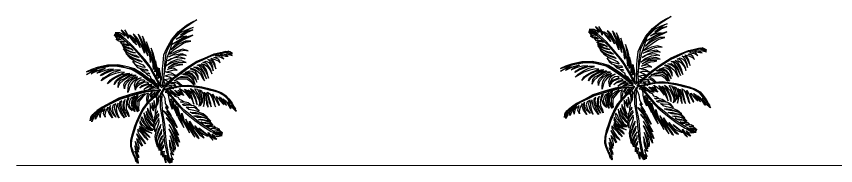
# Model space of a CAD drawing. Header units: millimetres. Extents: x 2508 to 2607, y 837 to 997.
# Drawn here: x 2508.3 to 2527.96, y 895.67 to 899.25 of the extents above; entities that cross this region are included whole.
import ezdxf

# ---------------------------------------------------------------- set-up
doc = ezdxf.new("R2010")
doc.units = ezdxf.units.MM
doc.layers.add('pergolas', color=24, linetype='Continuous')

# ---------------------------------------------------------------- blocks, each defined once
blk = doc.blocks.new('A-19')
at = {"color": 1}
for points in [[(0.0015, 0.0278), (-0.0009, 0.1149), (0.0033, 0.1653), (0.003, 0.2253), (0.0087, 0.2883), (0.0156, 0.3399), (0.0192, 0.3846), (0.0468, 0.4471), (0.0704, 0.4926), (0.1082, 0.5631), (0.1877, 0.6544), (0.2856, 0.7318), (0.3487, 0.7691), (0.4059, 0.796), (0.3228, 0.7418), (0.2623, 0.6993), (0.2272, 0.6687), (0.1717, 0.6222), (0.131, 0.5739), (0.1002, 0.5207), (0.071, 0.4617), (0.0431, 0.4023), (0.0344, 0.3455), (0.0252, 0.267), (0.0228, 0.1992), (0.0162, 0.1014), (0.02, 0.0183), (0.0015, 0.0278), (0.0015, 0.0278)], [(-0.1021, 0.179), (-0.1281, 0.2227), (-0.1634, 0.277), (-0.2052, 0.3315), (-0.2743, 0.4096), (-0.3519, 0.4967), (-0.4346, 0.5717), (-0.4961, 0.6061), (-0.531, 0.6187), (-0.4825, 0.5889), (-0.4372, 0.5543), (-0.3767, 0.499), (-0.3316, 0.4536), (-0.2943, 0.4131), (-0.2566, 0.3674), (-0.2163, 0.3208), (-0.1795, 0.2769), (-0.1474, 0.2318), (-0.0676, 0.0899), (-0.0385, 0.0327), (-0.0096, 0.0011), (0.0086, 0.0172), (-0.01, 0.0224), (-0.0268, 0.0489), (-0.055, 0.0905), (-0.0668, 0.1225), (-0.1021, 0.179), (-0.1021, 0.179)], [(0.0257, 0.022), (0.0889, 0.0841), (0.1807, 0.1586), (0.2771, 0.2277), (0.4069, 0.3105), (0.5049, 0.3513), (0.6099, 0.3954), (0.6794, 0.4121), (0.7275, 0.4219), (0.7794, 0.4281), (0.7229, 0.4089), (0.6345, 0.3888), (0.5741, 0.371), (0.4729, 0.3233), (0.4026, 0.2923), (0.3058, 0.2284), (0.2364, 0.1795), (0.1359, 0.1031), (0.0776, 0.0465), (0.0202, -0.0096), (0.0257, 0.022), (0.0257, 0.022)], [(-0.039, 0.0087), (-0.1047, 0.0659), (-0.1462, 0.0947), (-0.1923, 0.1332), (-0.2446, 0.1688), (-0.2897, 0.1959), (-0.3265, 0.2216), (-0.3913, 0.2404), (-0.4424, 0.2508), (-0.5199, 0.2669), (-0.6418, 0.2632), (-0.763, 0.2372), (-0.8318, 0.2123), (-0.8899, 0.1849), (-0.7944, 0.2149), (-0.723, 0.2346), (-0.6771, 0.2422), (-0.6059, 0.2554), (-0.5428, 0.2561), (-0.4821, 0.246), (-0.4181, 0.2311), (-0.3545, 0.2148), (-0.3051, 0.1854), (-0.2396, 0.1421), (-0.1848, 0.1013), (-0.1052, 0.0442), (-0.0434, -0.0116), (-0.039, 0.0087), (-0.039, 0.0087)], [(0.0228, -0.0288), (0.0033, -0.0157), (0.0551, -0.0089), (0.1244, 0.0065), (0.2228, 0.0249), (0.3021, 0.0316), (0.3811, 0.022), (0.4649, 0.0086), (0.5278, -0.0063), (0.6172, -0.0289), (0.6912, -0.0563), (0.7454, -0.0904), (0.7812, -0.1299), (0.8181, -0.1804), (0.8391, -0.22), (0.8047, -0.1829), (0.7723, -0.1377), (0.7432, -0.1054), (0.7103, -0.0835), (0.6604, -0.0582), (0.6056, -0.0417), (0.5695, -0.0332), (0.4813, -0.0087), (0.4357, -0.0015), (0.3728, 0.0078), (0.3107, 0.014), (0.2496, 0.0129), (0.1922, 0.006), (0.1373, -0.005), (0.0714, -0.0205), (0.0228, -0.0288), (0.0228, -0.0288)], [(-0.046, -0.0129), (-0.1337, -0.023), (-0.2487, -0.0461), (-0.3646, -0.076), (-0.5106, -0.1245), (-0.6036, -0.1737), (-0.7053, -0.227), (-0.7619, -0.2688), (-0.7997, -0.3006), (-0.8383, -0.3371), (-0.7871, -0.3043), (-0.715, -0.2499), (-0.6637, -0.2149), (-0.5616, -0.1668), (-0.4939, -0.1327), (-0.383, -0.0987), (-0.3015, -0.0753), (-0.1777, -0.0459), (-0.0979, -0.0373), (-0.0172, -0.0283), (-0.046, -0.0129), (-0.046, -0.0129)], [(-0.0307, -0.0454), (-0.031, -0.0219), (-0.065, -0.0616), (-0.1153, -0.1122), (-0.1835, -0.1842), (-0.2337, -0.2465), (-0.2684, -0.3188), (-0.3028, -0.3964), (-0.3251, -0.4563), (-0.3545, -0.5444), (-0.3711, -0.621), (-0.373, -0.6854), (-0.3594, -0.737), (-0.3367, -0.7941), (-0.3155, -0.8346), (-0.3278, -0.7856), (-0.3471, -0.7334), (-0.3592, -0.6918), (-0.3596, -0.6522), (-0.3535, -0.5966), (-0.3375, -0.5418), (-0.3249, -0.5068), (-0.2973, -0.4196), (-0.278, -0.3761), (-0.2523, -0.3188), (-0.2236, -0.2633), (-0.1894, -0.2128), (-0.1519, -0.1692), (-0.1126, -0.1292), (-0.0628, -0.0821), (-0.0307, -0.0454), (-0.0307, -0.0454)], [(-0.0028, -0.2605), (0.0014, -0.2985), (0.0162, -0.3616), (0.0266, -0.4295), (0.0353, -0.5335), (0.0445, -0.6497), (0.0595, -0.7294), (0.0693, -0.7819), (0.0883, -0.8559), (0.0517, -0.7553), (0.0462, -0.7137), (0.0354, -0.672), (0.0274, -0.6052), (0.0241, -0.5503), (0.0171, -0.4915), (0.0113, -0.4302), (0.0054, -0.3741), (-0.0054, -0.3189), (-0.0203, -0.2339), (-0.0191, -0.172), (-0.018, -0.1205), (-0.0191, -0.0772), (0, -0.0344), (0.0126, -0.0348), (-0.0036, -0.0712), (-0.0051, -0.0999), (-0.0079, -0.1416), (-0.0049, -0.1874), (-0.0028, -0.2605), (-0.0028, -0.2605)], [(0.1719, -0.1914), (0.2051, -0.2286), (0.2508, -0.2747), (0.3021, -0.3203), (0.3839, -0.3847), (0.4779, -0.4558), (0.5726, -0.5131), (0.6394, -0.5354), (0.6761, -0.5412), (0.6229, -0.521), (0.5719, -0.4956), (0.502, -0.4526), (0.4492, -0.4165), (0.4049, -0.3838), (0.3599, -0.3468), (0.311, -0.3078), (0.2671, -0.2724), (0.2266, -0.2333), (0.1215, -0.109), (0.0813, -0.0588), (0.0478, -0.0327), (0.0328, -0.0533), (0.0514, -0.0541), (0.0737, -0.0764), (0.1084, -0.1125), (0.1269, -0.1411), (0.1719, -0.1914), (0.1719, -0.1914)]]:
    blk.add_lwpolyline(points, dxfattribs=at)
at = {"color": 8}
for points in [[(-0.0211, 0.0301), (-0.0218, 0.0771), (-0.0186, 0.1022), (-0.0223, 0.1672), (-0.0379, 0.2276), (-0.0352, 0.1557), (-0.0348, 0.1161), (-0.0467, 0.1072), (-0.0461, 0.156), (-0.0447, 0.1986), (-0.0474, 0.2317), (-0.0558, 0.204), (-0.0586, 0.1597), (-0.0627, 0.1341), (-0.0628, 0.1868), (-0.0611, 0.2381), (-0.0666, 0.2678), (-0.0798, 0.3164), (-0.0723, 0.2457), (-0.0767, 0.205), (-0.0863, 0.1843), (-0.0806, 0.2451), (-0.0851, 0.3117), (-0.0904, 0.3458), (-0.107, 0.4036), (-0.1304, 0.4646), (-0.1149, 0.3794), (-0.1021, 0.3134), (-0.0979, 0.2659), (-0.0981, 0.2389), (-0.1013, 0.2116), (-0.1067, 0.2618), (-0.1126, 0.3085), (-0.1236, 0.3592), (-0.1361, 0.4038), (-0.1541, 0.4534), (-0.1688, 0.4938), (-0.1848, 0.539), (-0.18, 0.5014), (-0.1664, 0.4498), (-0.1478, 0.3876), (-0.1344, 0.3433), (-0.133, 0.3128), (-0.1382, 0.2942), (-0.1427, 0.3448), (-0.148, 0.395), (-0.1696, 0.4407), (-0.1918, 0.4991), (-0.2085, 0.546), (-0.213, 0.5601), (-0.2333, 0.6032), (-0.226, 0.5647), (-0.2061, 0.4999), (-0.1919, 0.4539), (-0.1802, 0.4175), (-0.1703, 0.3737), (-0.1846, 0.4154), (-0.2002, 0.4553), (-0.2232, 0.5155), (-0.2488, 0.5744), (-0.2633, 0.6052), (-0.2815, 0.6278), (-0.2685, 0.5887), (-0.2437, 0.5294), (-0.2243, 0.4676), (-0.2095, 0.4295), (-0.2083, 0.4042), (-0.2321, 0.4661), (-0.2584, 0.5172), (-0.2834, 0.5634), (-0.3023, 0.5921), (-0.3223, 0.6139), (-0.3428, 0.6279), (-0.3223, 0.5956), (-0.297, 0.5602), (-0.2692, 0.5013), (-0.2589, 0.4728), (-0.2907, 0.5288), (-0.3131, 0.5602), (-0.3416, 0.5865), (-0.3772, 0.6117), (-0.3945, 0.6143), (-0.3659, 0.5879), (-0.3366, 0.5598), (-0.3197, 0.5355), (-0.3018, 0.5021), (-0.3285, 0.5314), (-0.3674, 0.5797), (-0.3989, 0.6122), (-0.416, 0.6439), (-0.4396, 0.6779), (-0.4201, 0.6366), (-0.4006, 0.5953), (-0.4006, 0.577), (-0.4159, 0.6095), (-0.4374, 0.6392), (-0.466, 0.6655), (-0.4823, 0.6728), (-0.4667, 0.6512), (-0.4467, 0.6316), (-0.4399, 0.6057), (-0.4647, 0.6285), (-0.497, 0.6423), (-0.5531, 0.6427), (-0.4891, 0.6256), (-0.4691, 0.606), (-0.4516, 0.5895), (-0.5213, 0.6254), (-0.5601, 0.6233), (-0.5398, 0.6145), (-0.4939, 0.5856), (-0.5307, 0.5952), (-0.5641, 0.616), (-0.5362, 0.584), (-0.506, 0.5724), (-0.4822, 0.5654), (-0.5197, 0.5606), (-0.5391, 0.5697), (-0.5109, 0.5486), (-0.4865, 0.5472), (-0.463, 0.5475), (-0.4442, 0.5349), (-0.4821, 0.531), (-0.4992, 0.5466), (-0.4768, 0.5152), (-0.435, 0.5156), (-0.4116, 0.5115), (-0.3886, 0.4901), (-0.415, 0.496), (-0.4389, 0.5008), (-0.4616, 0.517), (-0.4465, 0.4897), (-0.4068, 0.474), (-0.3831, 0.4669), (-0.3598, 0.4564), (-0.3398, 0.4368), (-0.3677, 0.4527), (-0.3933, 0.4567), (-0.4123, 0.4628), (-0.4368, 0.476), (-0.4591, 0.4891), (-0.4685, 0.4976), (-0.4385, 0.4612), (-0.4024, 0.4417), (-0.3809, 0.4303), (-0.3442, 0.4186), (-0.3122, 0.4079), (-0.3409, 0.4072), (-0.3695, 0.4153), (-0.4129, 0.4367), (-0.4373, 0.4543), (-0.4582, 0.4756), (-0.4337, 0.4398), (-0.4129, 0.4185), (-0.3855, 0.3991), (-0.3414, 0.3855), (-0.3098, 0.38), (-0.2713, 0.353), (-0.2942, 0.3583), (-0.3206, 0.3641), (-0.3508, 0.3757), (-0.3787, 0.3916), (-0.4075, 0.407), (-0.4361, 0.4333), (-0.4534, 0.4542), (-0.4228, 0.4052), (-0.3947, 0.3798), (-0.3478, 0.3534), (-0.2965, 0.3336), (-0.2624, 0.3228), (-0.2372, 0.3035), (-0.2726, 0.3126), (-0.3003, 0.321), (-0.3291, 0.3365), (-0.3669, 0.3552), (-0.4008, 0.3768), (-0.4216, 0.3982), (-0.384, 0.3525), (-0.3505, 0.3317), (-0.3158, 0.3083), (-0.265, 0.285), (-0.228, 0.268), (-0.2017, 0.2352), (-0.232, 0.2425), (-0.296, 0.2596), (-0.3102, 0.269), (-0.3318, 0.2922), (-0.344, 0.3112), (-0.3198, 0.2667), (-0.2904, 0.2386), (-0.2378, 0.2204), (-0.1991, 0.2182), (-0.1792, 0.2147), (-0.1635, 0.1974), (-0.1988, 0.1947), (-0.2513, 0.2172), (-0.2672, 0.228), (-0.2319, 0.192), (-0.1858, 0.1718), (-0.1597, 0.1734), (-0.1464, 0.1613), (-0.191, 0.1715), (-0.1663, 0.1487), (-0.1414, 0.1346), (-0.1334, 0.1062), (-0.1037, 0.089), (-0.0849, 0.0581), (-0.0599, 0.0462), (-0.0211, 0.0301), (-0.0211, 0.0301)], [(0.0203, 0.0539), (0.0636, 0.0603), (0.0947, 0.0535), (0.0553, 0.0779), (0.0256, 0.0951), (0.0702, 0.1054), (0.0999, 0.1087), (0.1309, 0.0953), (0.0837, 0.1225), (0.0539, 0.1332), (0.0397, 0.1405), (0.0753, 0.154), (0.1114, 0.1528), (0.1577, 0.1435), (0.1069, 0.169), (0.058, 0.1771), (0.0395, 0.1866), (0.0691, 0.1899), (0.134, 0.2097), (0.1704, 0.2054), (0.1764, 0.2018), (0.131, 0.2298), (0.0929, 0.2215), (0.061, 0.214), (0.1319, 0.2506), (0.1687, 0.2615), (0.2093, 0.2667), (0.2403, 0.2738), (0.1795, 0.2774), (0.1594, 0.2744), (0.1248, 0.2656), (0.0676, 0.2386), (0.137, 0.2853), (0.1843, 0.2969), (0.2357, 0.2996), (0.2795, 0.2955), (0.226, 0.3133), (0.1688, 0.3068), (0.1128, 0.2911), (0.0811, 0.2762), (0.0507, 0.2586), (0.1009, 0.3027), (0.1769, 0.3353), (0.2293, 0.3428), (0.2563, 0.3448), (0.2705, 0.3375), (0.2109, 0.3589), (0.1524, 0.3485), (0.1051, 0.337), (0.0659, 0.3152), (0.1382, 0.3558), (0.2128, 0.3845), (0.2551, 0.3862), (0.2797, 0.3773), (0.2353, 0.3984), (0.1663, 0.3873), (0.1258, 0.3822), (0.0788, 0.3632), (0.1458, 0.4013), (0.2156, 0.431), (0.2641, 0.4399), (0.3027, 0.4334), (0.2418, 0.4509), (0.1757, 0.4337), (0.1352, 0.4146), (0.0921, 0.3943), (0.0706, 0.3874), (0.132, 0.4442), (0.1824, 0.4788), (0.2477, 0.5203), (0.2767, 0.534), (0.334, 0.5471), (0.274, 0.5467), (0.2437, 0.5357), (0.1851, 0.5048), (0.1298, 0.4647), (0.1049, 0.4423), (0.1609, 0.5106), (0.2289, 0.5534), (0.357, 0.617), (0.2719, 0.5877), (0.22, 0.5632), (0.1653, 0.5309), (0.1148, 0.5103), (0.2334, 0.5803), (0.2892, 0.6034), (0.2595, 0.6001), (0.2127, 0.5877), (0.1644, 0.5692), (0.2894, 0.6486), (0.3566, 0.6771), (0.3041, 0.6631), (0.2156, 0.6181), (0.3288, 0.6995), (0.3608, 0.707), (0.2796, 0.6762), (0.2109, 0.6439), (0.1201, 0.5516), (0.0908, 0.4495), (0.0545, 0.3486), (0.0366, 0.252), (0.0253, 0.1939), (0.0132, 0.1215), (0.0203, 0.0539), (0.0203, 0.0539)], [(0.0395, 0.0156), (0.0812, 0.0116), (0.1332, -0.0144), (0.1064, 0.0128), (0.0785, 0.0287), (0.1082, 0.0319), (0.1364, 0.0291), (0.1693, 0.0027), (0.1504, 0.0335), (0.1398, 0.0447), (0.1081, 0.0502), (0.0978, 0.0539), (0.1166, 0.0596), (0.155, 0.0626), (0.1782, 0.052), (0.2083, 0.034), (0.2349, 0.0207), (0.2026, 0.0506), (0.1735, 0.0735), (0.1415, 0.0799), (0.1693, 0.0984), (0.2199, 0.1029), (0.2864, 0.1031), (0.3126, 0.0864), (0.3476, 0.0577), (0.3714, 0.0346), (0.3387, 0.0858), (0.3011, 0.1154), (0.262, 0.1206), (0.2171, 0.1155), (0.1726, 0.1096), (0.2201, 0.132), (0.2708, 0.1409), (0.3142, 0.1377), (0.3446, 0.1144), (0.3587, 0.0845), (0.3664, 0.0612), (0.3867, 0.0364), (0.3631, 0.107), (0.3295, 0.1395), (0.2972, 0.1533), (0.2467, 0.1532), (0.2303, 0.1605), (0.2745, 0.1717), (0.3144, 0.1668), (0.345, 0.1522), (0.3623, 0.1314), (0.3881, 0.0951), (0.4065, 0.0651), (0.3932, 0.1115), (0.3721, 0.1381), (0.3526, 0.1633), (0.3169, 0.1777), (0.269, 0.1787), (0.3199, 0.1985), (0.352, 0.1921), (0.3838, 0.1748), (0.3929, 0.1555), (0.4076, 0.1312), (0.4194, 0.0948), (0.4194, 0.1335), (0.4028, 0.1687), (0.3843, 0.1966), (0.3602, 0.2089), (0.3273, 0.217), (0.3402, 0.2285), (0.3778, 0.2172), (0.4163, 0.1902), (0.4475, 0.1629), (0.4707, 0.1136), (0.4943, 0.0818), (0.474, 0.141), (0.4571, 0.1836), (0.423, 0.2148), (0.3912, 0.2321), (0.3684, 0.2417), (0.408, 0.2421), (0.4512, 0.212), (0.4829, 0.1721), (0.4991, 0.1378), (0.5183, 0.1039), (0.4938, 0.1719), (0.4738, 0.2097), (0.4543, 0.2328), (0.4429, 0.2457), (0.4361, 0.2554), (0.4076, 0.2656), (0.4399, 0.2701), (0.4728, 0.2437), (0.5064, 0.1907), (0.533, 0.1344), (0.5429, 0.1133), (0.5311, 0.1658), (0.5143, 0.2127), (0.4887, 0.2512), (0.4554, 0.2806), (0.4918, 0.2763), (0.5218, 0.2539), (0.5498, 0.2219), (0.5704, 0.1897), (0.5802, 0.162), (0.5744, 0.197), (0.5612, 0.2251), (0.5359, 0.2627), (0.5232, 0.2782), (0.5048, 0.2899), (0.4771, 0.2962), (0.5135, 0.3102), (0.5458, 0.2964), (0.5708, 0.2662), (0.5862, 0.2337), (0.5979, 0.1973), (0.5937, 0.2405), (0.5843, 0.2651), (0.5728, 0.2962), (0.5499, 0.322), (0.5349, 0.331), (0.5696, 0.3259), (0.5978, 0.2865), (0.6111, 0.2584), (0.6293, 0.2196), (0.616, 0.2822), (0.5913, 0.3232), (0.5682, 0.3446), (0.6158, 0.3326), (0.6567, 0.3143), (0.6806, 0.2911), (0.6619, 0.3307), (0.6408, 0.3412), (0.6059, 0.3538), (0.6692, 0.3654), (0.6972, 0.3517), (0.7203, 0.3368), (0.6894, 0.3727), (0.6739, 0.3783), (0.6263, 0.372), (0.6653, 0.385), (0.7044, 0.3798), (0.7429, 0.3711), (0.7711, 0.3682), (0.7294, 0.3883), (0.6795, 0.3938), (0.7578, 0.3964), (0.7915, 0.3865), (0.8209, 0.3788), (0.7845, 0.4014), (0.7546, 0.4078), (0.7304, 0.4157), (0.773, 0.4143), (0.7989, 0.405), (0.8241, 0.4018), (0.7915, 0.4209), (0.7463, 0.4254), (0.6574, 0.4017), (0.6076, 0.389), (0.5413, 0.3631), (0.4806, 0.3344), (0.419, 0.3076), (0.3714, 0.2808), (0.3386, 0.2546), (0.2419, 0.1907), (0.1915, 0.1583), (0.1405, 0.116), (0.101, 0.0812), (0.0395, 0.0156), (0.0395, 0.0156)], [(-0.0517, 0.006), (-0.0914, 0.0012), (-0.1295, -0.0092), (-0.1664, -0.0266), (-0.1358, -0.0025), (-0.113, 0.0083), (-0.0968, 0.0127), (-0.1241, 0.0181), (-0.1543, 0.007), (-0.1732, 0.0014), (-0.2177, -0.0228), (-0.1861, 0.006), (-0.1671, 0.0182), (-0.1495, 0.0265), (-0.1215, 0.0333), (-0.1707, 0.0348), (-0.2022, 0.0264), (-0.2413, 0.0112), (-0.2643, -0.0061), (-0.234, 0.0254), (-0.2049, 0.0391), (-0.1708, 0.0487), (-0.1577, 0.0506), (-0.1813, 0.0642), (-0.2145, 0.0593), (-0.2641, 0.0391), (-0.2929, 0.0159), (-0.3126, -0.0085), (-0.3022, 0.0287), (-0.2773, 0.0512), (-0.2466, 0.0614), (-0.2023, 0.079), (-0.2181, 0.0899), (-0.2552, 0.0864), (-0.2901, 0.0624), (-0.3064, 0.0375), (-0.3169, -0.0062), (-0.3135, -0.0293), (-0.3243, 0.0322), (-0.3125, 0.0733), (-0.2801, 0.1026), (-0.2484, 0.1175), (-0.3001, 0.0996), (-0.3408, 0.074), (-0.3654, 0.0441), (-0.385, 0.0036), (-0.3931, -0.0249), (-0.4025, -0.0573), (-0.4011, -0.0147), (-0.3961, 0.0339), (-0.3766, 0.0678), (-0.3477, 0.0954), (-0.3111, 0.1159), (-0.2921, 0.1281), (-0.3443, 0.111), (-0.3906, 0.0816), (-0.4258, 0.0446), (-0.4404, 0.0162), (-0.4437, -0.0133), (-0.45, 0.0364), (-0.434, 0.0687), (-0.4029, 0.0941), (-0.3812, 0.114), (-0.3407, 0.1331), (-0.3065, 0.1428), (-0.3492, 0.1442), (-0.3856, 0.1302), (-0.4284, 0.1025), (-0.4588, 0.0849), (-0.4998, 0.0441), (-0.516, 0.0192), (-0.5182, 0.001), (-0.5121, 0.0566), (-0.4845, 0.0868), (-0.4426, 0.1098), (-0.3861, 0.1472), (-0.3532, 0.1595), (-0.4192, 0.1423), (-0.4711, 0.1178), (-0.5113, 0.0914), (-0.5405, 0.0711), (-0.5639, 0.0386), (-0.55, 0.0775), (-0.521, 0.1051), (-0.488, 0.1239), (-0.44, 0.1498), (-0.4032, 0.1607), (-0.3817, 0.1676), (-0.4187, 0.1641), (-0.4875, 0.1456), (-0.5482, 0.117), (-0.591, 0.0893), (-0.6088, 0.0744), (-0.6412, 0.0452), (-0.6115, 0.0871), (-0.5805, 0.1125), (-0.5272, 0.1409), (-0.4688, 0.1652), (-0.4424, 0.1777), (-0.4766, 0.1819), (-0.547, 0.167), (-0.6155, 0.1412), (-0.6635, 0.1153), (-0.7178, 0.0822), (-0.6879, 0.1146), (-0.6473, 0.1402), (-0.615, 0.1629), (-0.5666, 0.1857), (-0.5447, 0.1918), (-0.4917, 0.2071), (-0.5583, 0.2069), (-0.6017, 0.1939), (-0.6701, 0.1681), (-0.7067, 0.1476), (-0.7243, 0.1393), (-0.7082, 0.1577), (-0.6702, 0.182), (-0.6271, 0.2023), (-0.5711, 0.218), (-0.6325, 0.2138), (-0.6939, 0.1956), (-0.7356, 0.1792), (-0.7663, 0.169), (-0.7352, 0.1944), (-0.6983, 0.2118), (-0.6692, 0.2255), (-0.7406, 0.2058), (-0.8101, 0.173), (-0.833, 0.1623), (-0.8116, 0.1831), (-0.7624, 0.2063), (-0.8435, 0.1777), (-0.8901, 0.1557), (-0.8513, 0.1783), (-0.8095, 0.2013), (-0.7447, 0.2351), (-0.6481, 0.2559), (-0.5658, 0.2592), (-0.4902, 0.2562), (-0.4116, 0.2309), (-0.3486, 0.2251), (-0.2911, 0.192), (-0.2059, 0.13), (-0.1106, 0.0556), (-0.0517, 0.006), (-0.0517, 0.006)], [(0.0571, -0.0214), (0.0868, -0.051), (0.1166, -0.0715), (0.1645, -0.0899), (0.128, -0.0622), (0.1044, -0.0481), (0.0881, -0.0216), (0.1152, -0.0415), (0.1457, -0.065), (0.1837, -0.0895), (0.2089, -0.0934), (0.1793, -0.0694), (0.1561, -0.0448), (0.1459, -0.0283), (0.1721, -0.0429), (0.1917, -0.0617), (0.2102, -0.0732), (0.2365, -0.0843), (0.2134, -0.0655), (0.1826, -0.0285), (0.2073, -0.0407), (0.233, -0.0694), (0.2524, -0.0917), (0.2327, -0.0559), (0.2204, -0.036), (0.2024, -0.0105), (0.2296, -0.0269), (0.2651, -0.053), (0.2924, -0.0842), (0.3241, -0.1263), (0.3136, -0.0962), (0.2843, -0.0526), (0.2618, -0.0161), (0.284, -0.0299), (0.3039, -0.0565), (0.3299, -0.1079), (0.3533, -0.1551), (0.3706, -0.1924), (0.3511, -0.12), (0.3333, -0.0726), (0.3144, -0.042), (0.3031, -0.0238), (0.3329, -0.0443), (0.3535, -0.0739), (0.3743, -0.1113), (0.388, -0.1428), (0.3971, -0.1761), (0.4084, -0.2), (0.407, -0.1643), (0.3919, -0.1176), (0.3676, -0.0652), (0.3434, -0.0298), (0.3307, -0.0091), (0.3569, -0.0295), (0.3867, -0.0648), (0.402, -0.084), (0.4229, -0.1271), (0.4325, -0.152), (0.4374, -0.1821), (0.4305, -0.2172), (0.4493, -0.1828), (0.4449, -0.1443), (0.4283, -0.0951), (0.4196, -0.0754), (0.3981, -0.0406), (0.3834, -0.0131), (0.4118, -0.0184), (0.4342, -0.0584), (0.4468, -0.1066), (0.461, -0.1481), (0.4591, -0.1858), (0.4461, -0.211), (0.4733, -0.168), (0.4731, -0.1269), (0.465, -0.0953), (0.4561, -0.0586), (0.4361, -0.0263), (0.4614, -0.0358), (0.4806, -0.0743), (0.4845, -0.1085), (0.4869, -0.1493), (0.486, -0.183), (0.4822, -0.2196), (0.4934, -0.1784), (0.4994, -0.1381), (0.4955, -0.104), (0.4967, -0.0838), (0.4911, -0.0506), (0.506, -0.0895), (0.5143, -0.1381), (0.5202, -0.1847), (0.5282, -0.2107), (0.5379, -0.2264), (0.5327, -0.1828), (0.5282, -0.157), (0.5242, -0.1228), (0.5168, -0.0885), (0.5098, -0.0586), (0.5261, -0.0851), (0.5367, -0.1151), (0.5519, -0.1732), (0.5651, -0.2039), (0.5752, -0.2239), (0.5687, -0.1856), (0.5591, -0.1516), (0.5472, -0.1063), (0.5391, -0.0691), (0.5321, -0.054), (0.5593, -0.0703), (0.5808, -0.1108), (0.5995, -0.1632), (0.6116, -0.2015), (0.6254, -0.2238), (0.6175, -0.1887), (0.6068, -0.1473), (0.5992, -0.1165), (0.5846, -0.0798), (0.5894, -0.0746), (0.6169, -0.1193), (0.6363, -0.1599), (0.6639, -0.2046), (0.6731, -0.2047), (0.6503, -0.1548), (0.6387, -0.123), (0.6361, -0.1041), (0.6582, -0.127), (0.6786, -0.1544), (0.7018, -0.179), (0.7255, -0.1952), (0.703, -0.1588), (0.686, -0.135), (0.6714, -0.1075), (0.6907, -0.1241), (0.7138, -0.1521), (0.7414, -0.1968), (0.7523, -0.2072), (0.7436, -0.1783), (0.7279, -0.1491), (0.715, -0.1319), (0.7433, -0.1556), (0.7674, -0.1945), (0.7938, -0.2319), (0.8093, -0.244), (0.8007, -0.23), (0.7762, -0.1811), (0.7675, -0.167), (0.8003, -0.2108), (0.8192, -0.2322), (0.8584, -0.2698), (0.8707, -0.2713), (0.8298, -0.2234), (0.8124, -0.1953), (0.8621, -0.248), (0.8226, -0.197), (0.7976, -0.1621), (0.7618, -0.1133), (0.7386, -0.0923), (0.6687, -0.0531), (0.5901, -0.0296), (0.5153, -0.0083), (0.4348, 0.0037), (0.35, 0.0188), (0.2949, 0.0248), (0.2131, 0.0166), (0.1613, 0.0098), (0.0571, -0.0214), (0.0571, -0.0214)], [(-0.0485, -0.028), (-0.072, -0.0627), (-0.0854, -0.1185), (-0.0898, -0.0819), (-0.0834, -0.0499), (-0.1061, -0.0702), (-0.121, -0.0934), (-0.1224, -0.136), (-0.1329, -0.1022), (-0.1347, -0.087), (-0.1193, -0.0582), (-0.116, -0.0491), (-0.1319, -0.0587), (-0.1582, -0.0873), (-0.1649, -0.1119), (-0.1705, -0.1457), (-0.1777, -0.176), (-0.1793, -0.1316), (-0.1784, -0.0947), (-0.163, -0.0659), (-0.1958, -0.076), (-0.2319, -0.1113), (-0.2731, -0.163), (-0.2768, -0.1938), (-0.2774, -0.2381), (-0.2747, -0.2713), (-0.2939, -0.2147), (-0.2928, -0.1669), (-0.2711, -0.133), (-0.2386, -0.1015), (-0.2061, -0.0701), (-0.2536, -0.0925), (-0.2932, -0.1273), (-0.3183, -0.1628), (-0.3192, -0.1998), (-0.3047, -0.2306), (-0.2929, -0.2508), (-0.2858, -0.2819), (-0.3262, -0.2192), (-0.3295, -0.1734), (-0.3187, -0.1393), (-0.2865, -0.1005), (-0.2821, -0.0823), (-0.3193, -0.1106), (-0.3401, -0.144), (-0.3482, -0.1769), (-0.3441, -0.204), (-0.332, -0.2456), (-0.321, -0.2802), (-0.3475, -0.24), (-0.3555, -0.2072), (-0.3617, -0.1757), (-0.3504, -0.1381), (-0.3208, -0.1005), (-0.3689, -0.1286), (-0.3843, -0.1574), (-0.3917, -0.192), (-0.3825, -0.2114), (-0.3719, -0.2386), (-0.3513, -0.2708), (-0.3825, -0.2457), (-0.3986, -0.2114), (-0.4083, -0.1795), (-0.4021, -0.1517), (-0.3874, -0.1212), (-0.4053, -0.1243), (-0.4197, -0.16), (-0.4242, -0.2074), (-0.423, -0.2487), (-0.3993, -0.2989), (-0.3893, -0.3361), (-0.4229, -0.2831), (-0.4438, -0.2435), (-0.4471, -0.1977), (-0.4401, -0.1622), (-0.4335, -0.1375), (-0.4577, -0.1683), (-0.4624, -0.22), (-0.4522, -0.2711), (-0.436, -0.3054), (-0.4216, -0.3406), (-0.4589, -0.2797), (-0.4746, -0.2397), (-0.4808, -0.2104), (-0.4835, -0.1934), (-0.4858, -0.1816), (-0.4756, -0.1531), (-0.5, -0.1743), (-0.501, -0.2178), (-0.481, -0.2761), (-0.4545, -0.3324), (-0.4441, -0.3544), (-0.4771, -0.3119), (-0.5031, -0.2682), (-0.516, -0.2248), (-0.5185, -0.1808), (-0.5383, -0.2117), (-0.5392, -0.2487), (-0.5323, -0.2906), (-0.5205, -0.327), (-0.5067, -0.3517), (-0.5287, -0.3255), (-0.542, -0.2973), (-0.5554, -0.2531), (-0.5588, -0.2343), (-0.5566, -0.2117), (-0.5443, -0.1876), (-0.5778, -0.2056), (-0.5886, -0.2397), (-0.5799, -0.2786), (-0.5645, -0.3112), (-0.5448, -0.3438), (-0.5746, -0.3127), (-0.5884, -0.2902), (-0.6043, -0.2611), (-0.61, -0.2262), (-0.6079, -0.2101), (-0.6255, -0.2389), (-0.614, -0.2861), (-0.6007, -0.3143), (-0.5824, -0.353), (-0.6218, -0.3038), (-0.6377, -0.2586), (-0.6387, -0.2268), (-0.6606, -0.2716), (-0.672, -0.3135), (-0.6693, -0.3466), (-0.6876, -0.3079), (-0.6836, -0.2845), (-0.671, -0.2496), (-0.7198, -0.292), (-0.7266, -0.3209), (-0.7294, -0.3492), (-0.7384, -0.3028), (-0.7319, -0.2869), (-0.6977, -0.2546), (-0.7317, -0.276), (-0.7533, -0.3099), (-0.7711, -0.3452), (-0.7864, -0.3674), (-0.7758, -0.3237), (-0.7483, -0.2817), (-0.7997, -0.3393), (-0.8131, -0.3725), (-0.8267, -0.4004), (-0.8201, -0.3575), (-0.8073, -0.33), (-0.7968, -0.3067), (-0.8228, -0.3405), (-0.8325, -0.3655), (-0.8456, -0.3878), (-0.8395, -0.3506), (-0.8152, -0.3133), (-0.74, -0.2584), (-0.6988, -0.2293), (-0.6358, -0.1942), (-0.5751, -0.1656), (-0.5165, -0.1348), (-0.4643, -0.1155), (-0.4232, -0.1069), (-0.3132, -0.0733), (-0.2558, -0.0537), (-0.1903, -0.0422), (-0.1387, -0.0329), (-0.0485, -0.028), (-0.0485, -0.028)], [(-0.0552, -0.0709), (-0.047, -0.1112), (-0.0456, -0.1482), (-0.0559, -0.1971), (-0.0592, -0.1513), (-0.0586, -0.1253), (-0.0719, -0.0971), (-0.0692, -0.1302), (-0.0674, -0.1681), (-0.0676, -0.2134), (-0.0772, -0.2362), (-0.0816, -0.1996), (-0.09, -0.1659), (-0.0979, -0.1492), (-0.099, -0.1787), (-0.0948, -0.2058), (-0.0957, -0.2266), (-0.1003, -0.2557), (-0.104, -0.2252), (-0.1181, -0.1791), (-0.1201, -0.2069), (-0.1109, -0.2446), (-0.1029, -0.273), (-0.1221, -0.2369), (-0.1325, -0.2149), (-0.144, -0.1859), (-0.1438, -0.2181), (-0.1422, -0.2626), (-0.1314, -0.3015), (-0.1134, -0.3511), (-0.1328, -0.3259), (-0.1535, -0.2775), (-0.1717, -0.2388), (-0.1719, -0.2658), (-0.1596, -0.2965), (-0.1316, -0.3468), (-0.1048, -0.3922), (-0.0829, -0.4271), (-0.133, -0.3711), (-0.1629, -0.3304), (-0.1783, -0.2978), (-0.1874, -0.2785), (-0.1856, -0.3142), (-0.1729, -0.348), (-0.152, -0.3855), (-0.1335, -0.4133), (-0.1111, -0.4404), (-0.0972, -0.4629), (-0.1255, -0.4418), (-0.1572, -0.4041), (-0.1879, -0.3551), (-0.2044, -0.3155), (-0.2147, -0.2935), (-0.212, -0.3267), (-0.1987, -0.3709), (-0.1914, -0.3933), (-0.1666, -0.4343), (-0.151, -0.456), (-0.128, -0.4774), (-0.0948, -0.4908), (-0.133, -0.4873), (-0.1642, -0.4622), (-0.1959, -0.4223), (-0.2068, -0.4038), (-0.2243, -0.3668), (-0.2402, -0.3399), (-0.2512, -0.3667), (-0.2295, -0.4059), (-0.1969, -0.4432), (-0.1694, -0.4786), (-0.1372, -0.4968), (-0.109, -0.4996), (-0.1594, -0.4997), (-0.1941, -0.4763), (-0.2162, -0.4523), (-0.2417, -0.4256), (-0.2583, -0.3904), (-0.2641, -0.4168), (-0.2411, -0.4543), (-0.2159, -0.4758), (-0.1829, -0.5001), (-0.1529, -0.5181), (-0.1215, -0.5345), (-0.1617, -0.5223), (-0.1987, -0.5053), (-0.2252, -0.4834), (-0.2428, -0.4734), (-0.2666, -0.4503), (-0.243, -0.4843), (-0.2064, -0.5165), (-0.1714, -0.5473), (-0.1532, -0.5677), (-0.1449, -0.5853), (-0.1799, -0.5567), (-0.1986, -0.5397), (-0.2251, -0.5178), (-0.2502, -0.492), (-0.271, -0.4706), (-0.2577, -0.4988), (-0.2374, -0.5236), (-0.198, -0.5685), (-0.1795, -0.5963), (-0.1686, -0.6148), (-0.1963, -0.5881), (-0.2192, -0.5623), (-0.2519, -0.5272), (-0.2774, -0.5005), (-0.2875, -0.4859), (-0.2882, -0.5185), (-0.2665, -0.5577), (-0.2323, -0.6029), (-0.2073, -0.6331), (-0.1961, -0.6568), (-0.2208, -0.6319), (-0.2496, -0.6003), (-0.2708, -0.5759), (-0.294, -0.5449), (-0.3014, -0.5452), (-0.279, -0.5927), (-0.2551, -0.632), (-0.2327, -0.6795), (-0.2377, -0.6872), (-0.2671, -0.6408), (-0.2878, -0.6129), (-0.3019, -0.6013), (-0.2947, -0.6324), (-0.2824, -0.6631), (-0.2749, -0.6972), (-0.2743, -0.7259), (-0.2929, -0.6864), (-0.3032, -0.66), (-0.3182, -0.6327), (-0.314, -0.6576), (-0.3035, -0.6913), (-0.2811, -0.7388), (-0.2793, -0.7541), (-0.2983, -0.7319), (-0.3146, -0.702), (-0.322, -0.6818), (-0.3172, -0.7193), (-0.2977, -0.7606), (-0.2804, -0.8019), (-0.2791, -0.8229), (-0.2861, -0.8079), (-0.3142, -0.7598), (-0.3212, -0.7449), (-0.302, -0.7971), (-0.2935, -0.8243), (-0.2843, -0.878), (-0.2902, -0.8883), (-0.3075, -0.8287), (-0.322, -0.7979), (-0.3045, -0.8693), (-0.3257, -0.8083), (-0.3418, -0.7675), (-0.3627, -0.7117), (-0.3672, -0.6794), (-0.3623, -0.6008), (-0.3396, -0.5213), (-0.3166, -0.447), (-0.2827, -0.3729), (-0.2482, -0.2932), (-0.2236, -0.245), (-0.1721, -0.181), (-0.1382, -0.1413), (-0.0552, -0.0709), (-0.0552, -0.0709)], [(-0.005, -0.0541), (0.0149, -0.0923), (0.0289, -0.1233), (0.0344, -0.1838), (0.0676, -0.2377), (0.0416, -0.2216), (0.0637, -0.2465), (0.0378, -0.2335), (0.0588, -0.2609), (0.0756, -0.2857), (0.1025, -0.3285), (0.0566, -0.2742), (0.0504, -0.2797), (0.0954, -0.3291), (0.1163, -0.3565), (0.1467, -0.4084), (0.1737, -0.4678), (0.1237, -0.3974), (0.0853, -0.3434), (0.0534, -0.3067), (0.0338, -0.2881), (0.0118, -0.2716), (0.0444, -0.3102), (0.0744, -0.3476), (0.103, -0.3897), (0.1267, -0.4296), (0.1492, -0.4772), (0.169, -0.5154), (0.1907, -0.5582), (0.1669, -0.5288), (0.139, -0.4832), (0.1069, -0.4268), (0.0841, -0.3866), (0.0631, -0.3644), (0.0461, -0.3553), (0.0795, -0.3935), (0.112, -0.4321), (0.1302, -0.4793), (0.157, -0.5357), (0.1793, -0.5803), (0.1864, -0.5932), (0.2035, -0.6377), (0.1808, -0.6057), (0.1477, -0.5466), (0.1242, -0.5045), (0.1061, -0.4709), (0.0813, -0.4335), (0.1015, -0.4726), (0.1196, -0.5115), (0.1472, -0.5697), (0.172, -0.6289), (0.1842, -0.6607), (0.1879, -0.6895), (0.1688, -0.6531), (0.143, -0.5942), (0.1118, -0.5374), (0.0945, -0.5003), (0.077, -0.482), (0.1053, -0.542), (0.124, -0.5963), (0.1401, -0.6464), (0.1478, -0.6799), (0.1497, -0.7094), (0.1456, -0.7339), (0.1365, -0.6967), (0.1285, -0.654), (0.1051, -0.5931), (0.0916, -0.566), (0.11, -0.6277), (0.1173, -0.6656), (0.1265, -0.7058), (0.1305, -0.7324), (0.13, -0.7555), (0.1147, -0.7239), (0.1008, -0.6823), (0.0949, -0.6533), (0.0831, -0.6172), (0.0858, -0.6568), (0.0861, -0.6848), (0.0938, -0.7183), (0.1065, -0.7541), (0.1315, -0.7893), (0.1065, -0.7759), (0.0955, -0.7635), (0.1039, -0.7989), (0.126, -0.8456), (0.1059, -0.8231), (0.1122, -0.853), (0.1135, -0.8754), (0.093, -0.8301), (0.0835, -0.8244), (0.0989, -0.881), (0.0789, -0.8449), (0.0527, -0.7904), (0.065, -0.8305), (0.0884, -0.8861), (0.0756, -0.8743), (0.0541, -0.8346), (0.0355, -0.7918), (0.041, -0.8793), (0.0254, -0.8279), (0.0211, -0.7921), (0.0242, -0.7461), (0.0149, -0.7788), (0.0107, -0.8138), (0.0041, -0.7913), (0.0045, -0.7651), (0.0084, -0.7428), (-0.0116, -0.7911), (-0.0128, -0.7582), (0.0007, -0.7228), (0.014, -0.7031), (0.0144, -0.6717), (0.0004, -0.6948), (-0.0126, -0.7154), (-0.0165, -0.743), (-0.0259, -0.7132), (-0.0098, -0.6737), (0.0015, -0.6517), (0.01, -0.6276), (0.0096, -0.5996), (0.0018, -0.6307), (-0.0138, -0.6524), (-0.0217, -0.6699), (-0.0291, -0.6968), (-0.035, -0.722), (-0.0354, -0.7346), (-0.0409, -0.6877), (-0.03, -0.6482), (-0.0243, -0.6251), (-0.0065, -0.5901), (0.0079, -0.5596), (-0.0125, -0.5799), (-0.0264, -0.6061), (-0.0418, -0.6527), (-0.0451, -0.6821), (-0.0441, -0.7119), (-0.0531, -0.6695), (-0.0541, -0.6397), (-0.0492, -0.6065), (-0.0285, -0.5653), (-0.0106, -0.5386), (-0.0035, -0.4921), (-0.0155, -0.5123), (-0.0296, -0.5355), (-0.0421, -0.5653), (-0.0499, -0.5964), (-0.0587, -0.6279), (-0.0594, -0.6667), (-0.0563, -0.6937), (-0.0705, -0.6377), (-0.0695, -0.5997), (-0.0561, -0.5477), (-0.035, -0.4969), (-0.0192, -0.4648), (-0.0157, -0.4332), (-0.0336, -0.4651), (-0.0467, -0.491), (-0.0554, -0.5225), (-0.0681, -0.5627), (-0.0758, -0.6022), (-0.0748, -0.632), (-0.0817, -0.5732), (-0.0736, -0.5347), (-0.0666, -0.4934), (-0.0483, -0.4405), (-0.0349, -0.4021), (-0.0405, -0.3605), (-0.0562, -0.3873), (-0.0881, -0.4454), (-0.091, -0.4622), (-0.089, -0.4947), (-0.084, -0.5157), (-0.0994, -0.4675), (-0.1003, -0.4272), (-0.0758, -0.3771), (-0.051, -0.3468), (-0.0397, -0.3299), (-0.041, -0.3075), (-0.0677, -0.3303), (-0.0878, -0.3838), (-0.0909, -0.4027), (-0.0926, -0.3523), (-0.0753, -0.3051), (-0.0561, -0.2873), (-0.0557, -0.2694), (-0.0792, -0.3086), (-0.0785, -0.275), (-0.0715, -0.2473), (-0.0753, -0.2238), (-0.0574, -0.1971), (-0.0534, -0.1695), (-0.0415, -0.1191), (-0.005, -0.0541), (-0.005, -0.0541)], [(0.0646, -0.059), (0.0741, -0.105), (0.0755, -0.1317), (0.0916, -0.1934), (0.118, -0.2511), (0.1021, -0.1797), (0.0942, -0.1409), (0.1049, -0.1307), (0.1128, -0.1779), (0.1194, -0.22), (0.1283, -0.252), (0.1306, -0.2239), (0.1256, -0.1806), (0.1248, -0.1547), (0.1356, -0.2058), (0.1431, -0.2557), (0.154, -0.2839), (0.1753, -0.3297), (0.156, -0.2619), (0.1521, -0.2203), (0.1569, -0.1987), (0.1627, -0.2595), (0.1805, -0.3236), (0.1921, -0.356), (0.2197, -0.4105), (0.2536, -0.4652), (0.2216, -0.385), (0.1972, -0.3234), (0.1844, -0.2761), (0.1801, -0.2504), (0.1776, -0.2222), (0.1915, -0.271), (0.2074, -0.316), (0.2264, -0.3635), (0.2478, -0.4044), (0.2749, -0.4497), (0.2961, -0.4872), (0.3203, -0.5286), (0.3093, -0.492), (0.2854, -0.4444), (0.2555, -0.3868), (0.2348, -0.3453), (0.2276, -0.3156), (0.2285, -0.297), (0.2432, -0.3452), (0.2579, -0.3935), (0.2877, -0.4343), (0.3204, -0.4875), (0.3457, -0.5305), (0.3528, -0.5434), (0.3808, -0.5819), (0.3656, -0.5461), (0.3339, -0.4861), (0.3121, -0.443), (0.2929, -0.4101), (0.2755, -0.3698), (0.2968, -0.4072), (0.3205, -0.443), (0.3544, -0.4977), (0.3912, -0.5515), (0.4107, -0.5782), (0.4328, -0.597), (0.4132, -0.5619), (0.3764, -0.5081), (0.3464, -0.4505), (0.3247, -0.4158), (0.3181, -0.3918), (0.3537, -0.4489), (0.3892, -0.4927), (0.4218, -0.534), (0.4457, -0.5587), (0.4702, -0.5757), (0.4923, -0.5861), (0.4668, -0.5578), (0.4353, -0.5278), (0.3974, -0.4759), (0.3815, -0.449), (0.4232, -0.4981), (0.4511, -0.5247), (0.4841, -0.5452), (0.5237, -0.5632), (0.5404, -0.5631), (0.5082, -0.542), (0.4741, -0.5199), (0.4535, -0.5), (0.429, -0.4697), (0.4614, -0.4943), (0.5081, -0.5336), (0.5444, -0.5602), (0.5679, -0.5876), (0.5975, -0.6166), (0.5705, -0.5796), (0.5442, -0.5435), (0.5402, -0.5247), (0.5614, -0.5538), (0.5881, -0.5789), (0.6211, -0.5994), (0.6391, -0.6043), (0.6197, -0.5859), (0.5964, -0.5704), (0.5848, -0.5463), (0.612, -0.5638), (0.6471, -0.5707), (0.7015, -0.5612), (0.6362, -0.5558), (0.6129, -0.5403), (0.5924, -0.5287), (0.6676, -0.551), (0.7047, -0.5408), (0.6832, -0.536), (0.6335, -0.5157), (0.6706, -0.5187), (0.7081, -0.5323), (0.6744, -0.5075), (0.6428, -0.5004), (0.6181, -0.498), (0.6533, -0.4868), (0.6748, -0.4915), (0.6432, -0.4761), (0.619, -0.4793), (0.596, -0.4841), (0.5749, -0.4766), (0.6108, -0.4648), (0.6313, -0.4764), (0.6034, -0.4497), (0.5623, -0.4593), (0.5387, -0.4584), (0.5121, -0.4417), (0.5397, -0.4432), (0.5627, -0.4433), (0.5888, -0.4544), (0.5689, -0.4304), (0.527, -0.4224), (0.5015, -0.4205), (0.4767, -0.4145), (0.4534, -0.399), (0.4845, -0.4088), (0.5104, -0.408), (0.5308, -0.4112), (0.5568, -0.4187), (0.5812, -0.4274), (0.592, -0.434), (0.5548, -0.4045), (0.5165, -0.3915), (0.4932, -0.3844), (0.455, -0.3798), (0.4216, -0.3753), (0.4497, -0.3692), (0.4784, -0.3723), (0.5259, -0.3847), (0.5532, -0.3973), (0.5782, -0.4151), (0.5462, -0.3844), (0.5225, -0.3667), (0.4911, -0.3535), (0.4466, -0.3486), (0.414, -0.3483), (0.3703, -0.3296), (0.3946, -0.33), (0.4216, -0.3307), (0.4532, -0.3378), (0.4844, -0.3475), (0.5156, -0.3573), (0.5472, -0.3776), (0.569, -0.3942), (0.5295, -0.3532), (0.4973, -0.3321), (0.4469, -0.3159), (0.3914, -0.3058), (0.3558, -0.3016), (0.3282, -0.2869), (0.3648, -0.2891), (0.3935, -0.2922), (0.4247, -0.302), (0.4654, -0.3132), (0.5028, -0.3281), (0.5272, -0.3452), (0.4816, -0.3074), (0.4449, -0.2933), (0.4064, -0.2768), (0.3521, -0.2634), (0.3125, -0.2538), (0.2806, -0.2265), (0.3117, -0.2279), (0.377, -0.2332), (0.3935, -0.2393), (0.4197, -0.2587), (0.4338, -0.2749), (0.4025, -0.2351), (0.3683, -0.2131), (0.313, -0.2065), (0.2748, -0.2103), (0.2546, -0.2106), (0.2365, -0.1973), (0.27, -0.1872), (0.3259, -0.1995), (0.3435, -0.2071), (0.3021, -0.1783), (0.2522, -0.1677), (0.2276, -0.1736), (0.2124, -0.1643), (0.2573, -0.1664), (0.2301, -0.149), (0.2024, -0.139), (0.1897, -0.1134), (0.1568, -0.1013), (0.1317, -0.0751), (0.1057, -0.0675), (0.0646, -0.059), (0.0646, -0.059)]]:
    blk.add_lwpolyline(points, dxfattribs=at)

msp = doc.modelspace()

# ---------------------------------------------------------------- linework, layer by layer
at = {"lineweight": 0}
msp.add_line((2538.21, 895.668), (2508.298, 895.668), dxfattribs=at)

# ---------------------------------------------------------------- block references
at = {"layer": 'pergolas', "xscale": 2.046488804899269, "yscale": 2.046488804899269, "zscale": 2.046488804899269}
for p in [(2511.8, 897.538), (2523.183, 897.62)]:
    msp.add_blockref('A-19', p, dxfattribs=at)

doc.saveas('drawing.dxf')
